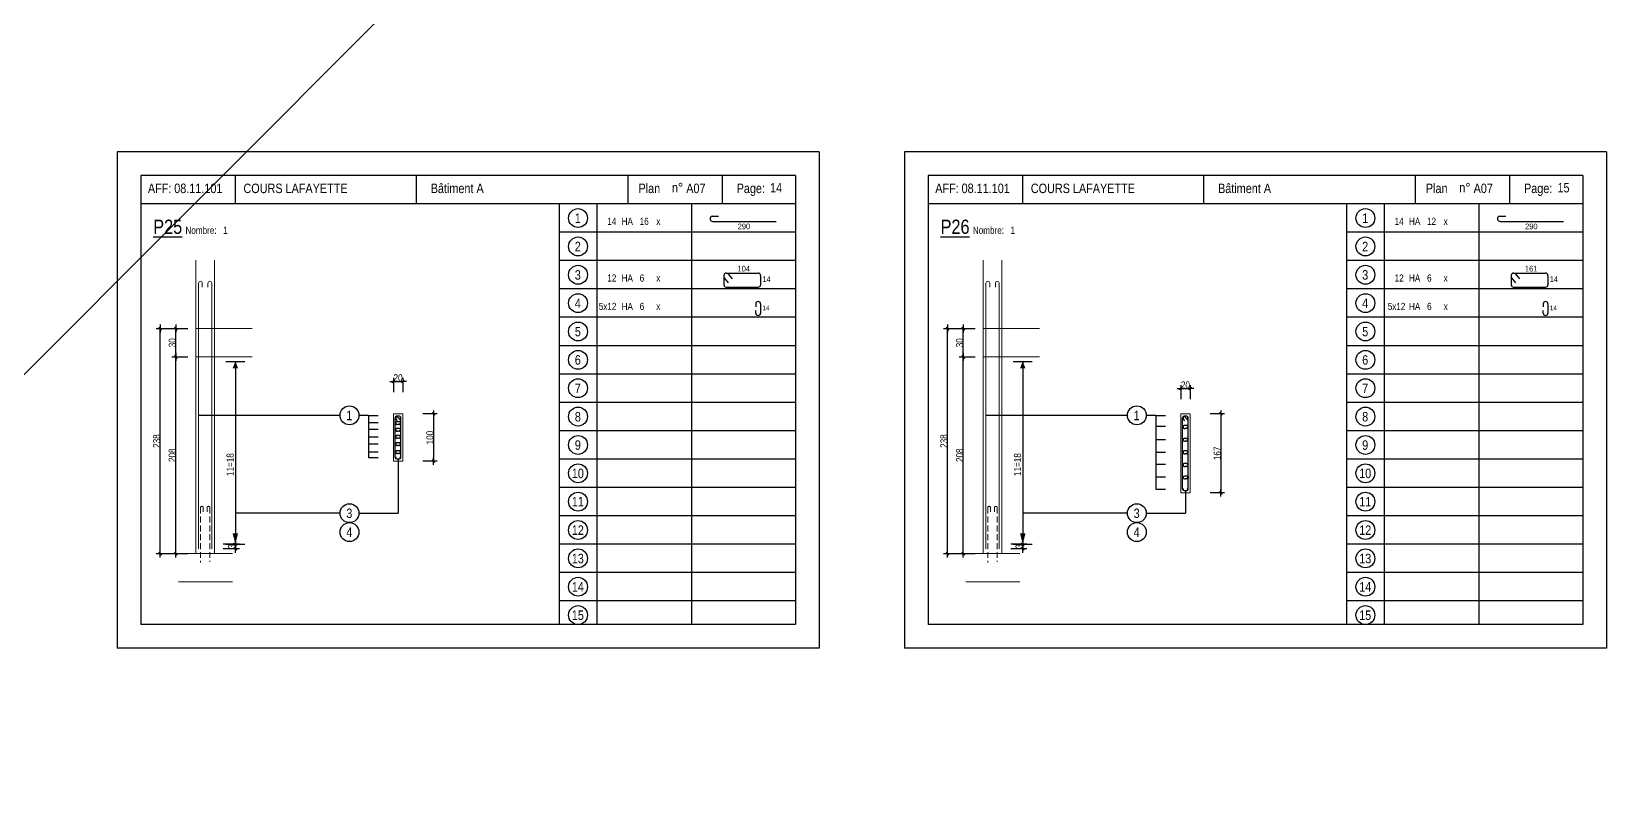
# Model space of a CAD drawing. Header units: metres. Extents: x -9927 to 45032, y -190416 to 12166.
# Drawn here: x 4555 to 7887, y -22874 to -21269 of the extents above; entities that cross this region are included whole.
import ezdxf
from ezdxf.enums import TextEntityAlignment as Align

# ---------------------------------------------------------------- set-up
doc = ezdxf.new("R2010")
doc.units = ezdxf.units.M
doc.header["$PDMODE"] = 65
doc.linetypes.add('CACHE2', pattern=[0.1875, 0.125, -0.0625])
for name, color, linetype in [('01_cote_gen', 4, 'Continuous'), ('01_fenetres', 171, 'Continuous'), ('01_linteaux', 3, 'Continuous'), ('01_sem', 42, 'Continuous'), ('01_texte', 230, 'Continuous'), ('AA_COTES', 2, 'Continuous')]:
    doc.layers.add(name, color=color, linetype=linetype)
doc.styles.add('STYLE2', font='ARIALN.TTF')
doc.dimstyles.new('JB25', dxfattribs={"dimscale": 0.1, "dimtxt": 150, "dimasz": 17, "dimexe": 0.1, "dimexo": 0.1, "dimgap": 0.09, "dimtad": 1, "dimdec": 1, "dimlfac": 0.5, "dimdsep": 46, "dimtxsty": 'STYLE2', "dimblk1": 'BOND_G', "dimblk2": 'BOND_D', "dimsah": 1, "dimcen": 1.5, "dimdle": 0.01, "dimse1": 1, "dimse2": 1, "dimclrd": 4, "dimclre": 2, "dimclrt": 5, "dimadec": 0, "dimazin": 0, "dimtfac": 2.333333, "dimtdec": 1, "dimtix": 1, "dimtmove": 2, "dimatfit": 3, "dimldrblk": 'BOND_G', "dimfxl": 1, "dimtolj": 1, "dimtzin": 0, "dimarcsym": 0})
doc.dimstyles.new('JB50', dxfattribs={"dimscale": 0.1, "dimtxt": 150, "dimasz": 15, "dimexe": 0.1, "dimexo": 0.1, "dimgap": 0.09, "dimtad": 1, "dimdec": 1, "dimdsep": 46, "dimtxsty": 'STYLE2', "dimblk1": 'BOND_G', "dimblk2": 'BOND_D', "dimsah": 1, "dimcen": 1.5, "dimdle": 0.01, "dimse1": 1, "dimse2": 1, "dimclrd": 4, "dimclre": 2, "dimclrt": 6, "dimazin": 2, "dimtfac": 2.333333, "dimtdec": 1, "dimtix": 1, "dimtmove": 2, "dimatfit": 3, "dimldrblk": 'BOND_G', "dimfxl": 1, "dimtolj": 1, "dimtzin": 0, "dimarcsym": 0})

# ---------------------------------------------------------------- blocks, each defined once
blk = doc.blocks.new('BOND_G')
at = {"layer": 'AA_COTES', "color": 0}
for p, q in [((5, 0), (-5, 0)), ((1.8, 1.8), (-1.8, -1.8)), ((0, -5), (0, 15))]:
    blk.add_line(p, q, dxfattribs=at)
blk = doc.blocks.new('BOND_D')
at = {"layer": 'AA_COTES', "color": 0}
for p, q in [((5, 0), (-5, 0)), ((-1.8, -1.8), (1.8, 1.8)), ((0, 5), (0, -15))]:
    blk.add_line(p, q, dxfattribs=at)
blk = doc.blocks.new('*D188')
at = {"layer": '01_cote_gen', "color": 4, "linetype": 'Continuous', "lineweight": -2, "transparency": 16777216}
blk.add_line((4827.7, -22371.4), (4827.7, -21898.8), dxfattribs=at)
at = {"layer": 'DEFPOINTS', "color": 0, "linetype": 'Continuous', "lineweight": 0, "transparency": 16777216}
for p in [(4827.7, -21897.1), (4942.8, -21897.1), (4902.8, -22373.1)]:
    blk.add_point(p, dxfattribs=at)
at = {"layer": '01_cote_gen', "color": 4, "linetype": 'Continuous', "lineweight": -2, "transparency": 16777216, "xscale": 1.7, "yscale": 1.7, "zscale": 1.7}
for name, p, rotation in [('BOND_D', (4827.7, -21897.1), 90), ('BOND_G', (4827.7, -22373.1), 270)]:
    blk.add_blockref(name, p, dxfattribs=dict(at, rotation=rotation))
at = {"layer": '01_cote_gen', "color": 5, "linetype": 'Continuous', "lineweight": 0, "transparency": 16777216, "insert": (4820, -22135.1), "char_height": 15, "attachment_point": 5, "rotation": 90, "style": 'STYLE2'}
blk.add_mtext('\\A1;238', dxfattribs=at)
blk = doc.blocks.new('*D189')
at = {"layer": '01_cote_gen', "color": 4, "linetype": 'Continuous', "lineweight": -2, "transparency": 16777216}
blk.add_line((4860.8, -21955.4), (4860.8, -21898.8), dxfattribs=at)
at = {"layer": 'DEFPOINTS', "color": 0, "linetype": 'Continuous', "lineweight": 0, "transparency": 16777216}
for p in [(4860.8, -21897.1), (4989.5, -21897.1), (4998.6, -21957.1)]:
    blk.add_point(p, dxfattribs=at)
at = {"layer": '01_cote_gen', "color": 4, "linetype": 'Continuous', "lineweight": -2, "transparency": 16777216, "xscale": 1.7, "yscale": 1.7, "zscale": 1.7}
for name, p, rotation in [('BOND_D', (4860.8, -21897.1), 90), ('BOND_G', (4860.8, -21957.1), 270)]:
    blk.add_blockref(name, p, dxfattribs=dict(at, rotation=rotation))
at = {"layer": '01_cote_gen', "color": 5, "linetype": 'Continuous', "lineweight": 0, "transparency": 16777216, "insert": (4853.2, -21927.1), "char_height": 15, "attachment_point": 5, "rotation": 90, "style": 'STYLE2'}
blk.add_mtext('\\A1;30', dxfattribs=at)
blk = doc.blocks.new('*D190')
at = {"layer": '01_cote_gen', "color": 4, "linetype": 'Continuous', "lineweight": -2, "transparency": 16777216}
blk.add_line((4860.8, -22371.4), (4860.8, -21958.8), dxfattribs=at)
at = {"layer": 'DEFPOINTS', "color": 0, "linetype": 'Continuous', "lineweight": 0, "transparency": 16777216}
for p in [(4860.8, -21957.1), (4869.3, -21957.1), (4879, -22373.1)]:
    blk.add_point(p, dxfattribs=at)
at = {"layer": '01_cote_gen', "color": 4, "linetype": 'Continuous', "lineweight": -2, "transparency": 16777216, "xscale": 1.7, "yscale": 1.7, "zscale": 1.7}
for name, p, rotation in [('BOND_D', (4860.8, -21957.1), 90), ('BOND_G', (4860.8, -22373.1), 270)]:
    blk.add_blockref(name, p, dxfattribs=dict(at, rotation=rotation))
at = {"layer": '01_cote_gen', "color": 5, "linetype": 'Continuous', "lineweight": 0, "transparency": 16777216, "insert": (4853.2, -22165.1), "char_height": 15, "attachment_point": 5, "rotation": 90, "style": 'STYLE2'}
blk.add_mtext('\\A1;208', dxfattribs=at)
blk = doc.blocks.new('*D191')
at = {"layer": '01_cote_gen', "color": 4, "linetype": 'Continuous', "lineweight": -2, "transparency": 16777216}
blk.add_line((4986.7, -22354.8), (4986.7, -22361.4), dxfattribs=at)
at = {"layer": 'DEFPOINTS', "color": 0, "linetype": 'Continuous', "lineweight": 0, "transparency": 16777216}
for p in [(4979.8, -22353.1), (4936.8, -22363.1), (4986.7, -22363.1)]:
    blk.add_point(p, dxfattribs=at)
at = {"layer": '01_cote_gen', "color": 4, "linetype": 'Continuous', "lineweight": -2, "transparency": 16777216, "xscale": 1.7, "yscale": 1.7, "zscale": 1.7}
for name, p, rotation in [('BOND_G', (4986.7, -22353.1), 90), ('BOND_D', (4986.7, -22363.1), 270)]:
    blk.add_blockref(name, p, dxfattribs=dict(at, rotation=rotation))
at = {"layer": '01_cote_gen', "color": 5, "linetype": 'Continuous', "lineweight": 0, "transparency": 16777216, "insert": (4979, -22358.1), "char_height": 15, "attachment_point": 5, "rotation": 90, "style": 'STYLE2'}
blk.add_mtext('\\A1;3', dxfattribs=at)
blk = doc.blocks.new('*D192')
at = {"layer": '01_cote_gen', "color": 4, "linetype": 'Continuous', "lineweight": -2, "transparency": 16777216}
blk.add_line((5405.8, -22079.1), (5405.8, -22176.1), dxfattribs=at)
at = {"layer": 'DEFPOINTS', "color": 0, "linetype": 'Continuous', "lineweight": 0, "transparency": 16777216}
for p in [(5340.8, -22077.6), (5340.8, -22177.6), (5405.8, -22177.6)]:
    blk.add_point(p, dxfattribs=at)
at = {"layer": '01_cote_gen', "color": 4, "linetype": 'Continuous', "lineweight": -2, "transparency": 16777216, "xscale": 1.5, "yscale": 1.5, "zscale": 1.5}
for name, p, rotation in [('BOND_G', (5405.8, -22077.6), 90), ('BOND_D', (5405.8, -22177.6), 270)]:
    blk.add_blockref(name, p, dxfattribs=dict(at, rotation=rotation))
at = {"layer": '01_cote_gen', "color": 6, "linetype": 'Continuous', "lineweight": 0, "transparency": 16777216, "insert": (5398.2, -22127.6), "char_height": 15, "attachment_point": 5, "rotation": 90, "style": 'STYLE2'}
blk.add_mtext('\\A1;100', dxfattribs=at)
blk = doc.blocks.new('*D193')
at = {"layer": '01_cote_gen', "color": 4, "linetype": 'Continuous', "lineweight": -2, "transparency": 16777216}
blk.add_line((5322.3, -22008.9), (5339.3, -22008.9), dxfattribs=at)
at = {"layer": 'DEFPOINTS', "color": 0, "linetype": 'Continuous', "lineweight": 0, "transparency": 16777216}
for p in [(5340.8, -22008.9), (5320.8, -22077.6), (5340.8, -22077.6)]:
    blk.add_point(p, dxfattribs=at)
at = {"layer": '01_cote_gen', "color": 4, "linetype": 'Continuous', "lineweight": -2, "transparency": 16777216, "xscale": 1.5, "yscale": 1.5, "zscale": 1.5, "rotation": 180}
blk.add_blockref('BOND_G', (5320.8, -22008.9), dxfattribs=at)
at = {"layer": '01_cote_gen', "color": 4, "linetype": 'Continuous', "lineweight": -2, "transparency": 16777216, "xscale": 1.5, "yscale": 1.5, "zscale": 1.5}
blk.add_blockref('BOND_D', (5340.8, -22008.9), dxfattribs=at)
at = {"layer": '01_cote_gen', "color": 6, "linetype": 'Continuous', "lineweight": 0, "transparency": 16777216, "insert": (5330.8, -22001.2), "char_height": 15, "attachment_point": 5, "style": 'STYLE2'}
blk.add_mtext('\\A1;20', dxfattribs=at)
blk = doc.blocks.new('*D194')
at = {"layer": '01_cote_gen', "color": 4, "linetype": 'Continuous', "lineweight": -2, "transparency": 16777216}
blk.add_line((6493, -22371.4), (6493, -21898.8), dxfattribs=at)
at = {"layer": 'DEFPOINTS', "color": 0, "linetype": 'Continuous', "lineweight": 0, "transparency": 16777216}
for p in [(6493, -21897.1), (6608.2, -21897.1), (6568.2, -22373.1)]:
    blk.add_point(p, dxfattribs=at)
at = {"layer": '01_cote_gen', "color": 4, "linetype": 'Continuous', "lineweight": -2, "transparency": 16777216, "xscale": 1.7, "yscale": 1.7, "zscale": 1.7}
for name, p, rotation in [('BOND_D', (6493, -21897.1), 90), ('BOND_G', (6493, -22373.1), 270)]:
    blk.add_blockref(name, p, dxfattribs=dict(at, rotation=rotation))
at = {"layer": '01_cote_gen', "color": 5, "linetype": 'Continuous', "lineweight": 0, "transparency": 16777216, "insert": (6485.4, -22135.1), "char_height": 15, "attachment_point": 5, "rotation": 90, "style": 'STYLE2'}
blk.add_mtext('\\A1;238', dxfattribs=at)
blk = doc.blocks.new('*D195')
at = {"layer": '01_cote_gen', "color": 4, "linetype": 'Continuous', "lineweight": -2, "transparency": 16777216}
blk.add_line((6526.2, -21955.4), (6526.2, -21898.8), dxfattribs=at)
at = {"layer": 'DEFPOINTS', "color": 0, "linetype": 'Continuous', "lineweight": 0, "transparency": 16777216}
for p in [(6526.2, -21897.1), (6654.9, -21897.1), (6664, -21957.1)]:
    blk.add_point(p, dxfattribs=at)
at = {"layer": '01_cote_gen', "color": 4, "linetype": 'Continuous', "lineweight": -2, "transparency": 16777216, "xscale": 1.7, "yscale": 1.7, "zscale": 1.7}
for name, p, rotation in [('BOND_D', (6526.2, -21897.1), 90), ('BOND_G', (6526.2, -21957.1), 270)]:
    blk.add_blockref(name, p, dxfattribs=dict(at, rotation=rotation))
at = {"layer": '01_cote_gen', "color": 5, "linetype": 'Continuous', "lineweight": 0, "transparency": 16777216, "insert": (6518.6, -21927.1), "char_height": 15, "attachment_point": 5, "rotation": 90, "style": 'STYLE2'}
blk.add_mtext('\\A1;30', dxfattribs=at)
blk = doc.blocks.new('*D196')
at = {"layer": '01_cote_gen', "color": 4, "linetype": 'Continuous', "lineweight": -2, "transparency": 16777216}
blk.add_line((6526.2, -22371.4), (6526.2, -21958.8), dxfattribs=at)
at = {"layer": 'DEFPOINTS', "color": 0, "linetype": 'Continuous', "lineweight": 0, "transparency": 16777216}
for p in [(6526.2, -21957.1), (6534.7, -21957.1), (6544.3, -22373.1)]:
    blk.add_point(p, dxfattribs=at)
at = {"layer": '01_cote_gen', "color": 4, "linetype": 'Continuous', "lineweight": -2, "transparency": 16777216, "xscale": 1.7, "yscale": 1.7, "zscale": 1.7}
for name, p, rotation in [('BOND_D', (6526.2, -21957.1), 90), ('BOND_G', (6526.2, -22373.1), 270)]:
    blk.add_blockref(name, p, dxfattribs=dict(at, rotation=rotation))
at = {"layer": '01_cote_gen', "color": 5, "linetype": 'Continuous', "lineweight": 0, "transparency": 16777216, "insert": (6518.6, -22165.1), "char_height": 15, "attachment_point": 5, "rotation": 90, "style": 'STYLE2'}
blk.add_mtext('\\A1;208', dxfattribs=at)
blk = doc.blocks.new('*D197')
at = {"layer": '01_cote_gen', "color": 4, "linetype": 'Continuous', "lineweight": -2, "transparency": 16777216}
blk.add_line((6652.1, -22354.8), (6652.1, -22361.4), dxfattribs=at)
at = {"layer": 'DEFPOINTS', "color": 0, "linetype": 'Continuous', "lineweight": 0, "transparency": 16777216}
for p in [(6645.2, -22353.1), (6602.2, -22363.1), (6652.1, -22363.1)]:
    blk.add_point(p, dxfattribs=at)
at = {"layer": '01_cote_gen', "color": 4, "linetype": 'Continuous', "lineweight": -2, "transparency": 16777216, "xscale": 1.7, "yscale": 1.7, "zscale": 1.7}
for name, p, rotation in [('BOND_G', (6652.1, -22353.1), 90), ('BOND_D', (6652.1, -22363.1), 270)]:
    blk.add_blockref(name, p, dxfattribs=dict(at, rotation=rotation))
at = {"layer": '01_cote_gen', "color": 5, "linetype": 'Continuous', "lineweight": 0, "transparency": 16777216, "insert": (6644.4, -22358.1), "char_height": 15, "attachment_point": 5, "rotation": 90, "style": 'STYLE2'}
blk.add_mtext('\\A1;3', dxfattribs=at)
blk = doc.blocks.new('*D198')
at = {"layer": '01_cote_gen', "color": 4, "linetype": 'Continuous', "lineweight": -2, "transparency": 16777216}
blk.add_line((7071.2, -22079.1), (7071.2, -22243.1), dxfattribs=at)
at = {"layer": 'DEFPOINTS', "color": 0, "linetype": 'Continuous', "lineweight": 0, "transparency": 16777216}
for p in [(7006.2, -22077.6), (7006.2, -22244.6), (7071.2, -22244.6)]:
    blk.add_point(p, dxfattribs=at)
at = {"layer": '01_cote_gen', "color": 4, "linetype": 'Continuous', "lineweight": -2, "transparency": 16777216, "xscale": 1.5, "yscale": 1.5, "zscale": 1.5}
for name, p, rotation in [('BOND_G', (7071.2, -22077.6), 90), ('BOND_D', (7071.2, -22244.6), 270)]:
    blk.add_blockref(name, p, dxfattribs=dict(at, rotation=rotation))
at = {"layer": '01_cote_gen', "color": 6, "linetype": 'Continuous', "lineweight": 0, "transparency": 16777216, "insert": (7063.6, -22161.1), "char_height": 15, "attachment_point": 5, "rotation": 90, "style": 'STYLE2'}
blk.add_mtext('\\A1;167', dxfattribs=at)
blk = doc.blocks.new('*D199')
at = {"layer": '01_cote_gen', "color": 4, "linetype": 'Continuous', "lineweight": -2, "transparency": 16777216}
blk.add_line((6987.7, -22024), (7004.7, -22024), dxfattribs=at)
at = {"layer": 'DEFPOINTS', "color": 0, "linetype": 'Continuous', "lineweight": 0, "transparency": 16777216}
for p in [(7006.2, -22024), (6986.2, -22077.6), (7006.2, -22077.6)]:
    blk.add_point(p, dxfattribs=at)
at = {"layer": '01_cote_gen', "color": 4, "linetype": 'Continuous', "lineweight": -2, "transparency": 16777216, "xscale": 1.5, "yscale": 1.5, "zscale": 1.5, "rotation": 180}
blk.add_blockref('BOND_G', (6986.2, -22024), dxfattribs=at)
at = {"layer": '01_cote_gen', "color": 4, "linetype": 'Continuous', "lineweight": -2, "transparency": 16777216, "xscale": 1.5, "yscale": 1.5, "zscale": 1.5}
blk.add_blockref('BOND_D', (7006.2, -22024), dxfattribs=at)
at = {"layer": '01_cote_gen', "color": 6, "linetype": 'Continuous', "lineweight": 0, "transparency": 16777216, "insert": (6996.2, -22016.4), "char_height": 15, "attachment_point": 5, "style": 'STYLE2'}
blk.add_mtext('\\A1;20', dxfattribs=at)

msp = doc.modelspace()

# ---------------------------------------------------------------- linework, layer by layer
at = {"layer": '01_cote_gen', "linetype": 'Continuous', "lineweight": 0}
msp.add_line((-486.94, -27032.05), (7700.34, -18826.64), dxfattribs=at)
at = {"layer": '01_cote_gen', "color": 2, "linetype": 'CACHE2', "lineweight": 0, "ltscale": 100}
for p, q in [((4912.78, -22276.11), (4912.78, -22391.68)), ((4918.78, -22276.11), (4918.78, -22285.09)), ((4926.78, -22276.11), (4926.78, -22285.09)), ((4932.78, -22276.11), (4932.78, -22390.83)), ((6578.17, -22276.11), (6578.17, -22391.68)), ((6584.17, -22276.11), (6584.17, -22285.09)), ((6592.17, -22276.11), (6592.17, -22285.09)), ((6598.17, -22276.11), (6598.17, -22390.83))]:
    msp.add_line(p, q, dxfattribs=at)
for centre in [(4915.78, -22276.11), (4929.78, -22276.11), (6581.17, -22276.11), (6595.17, -22276.11)]:
    msp.add_arc(centre, 3, 0, 180, dxfattribs=at)
at = {"layer": '01_fenetres', "ltscale": 30}
for p, q in [((6171.44, -21573.23), (4786.44, -21573.23)), ((4786.44, -21573.23), (4786.44, -22523.23)), ((4786.44, -21573.23), (4786.44, -22523.23)), ((4786.44, -21573.23), (4786.44, -22523.23)), ((4986.44, -21573.23), (4986.44, -21633.23)), ((5368.94, -21573.23), (5368.94, -21633.23)), ((5817.3, -21633.23), (5817.3, -21573.23)), ((6017.3, -21633.23), (6017.3, -21573.23)), ((6171.44, -21573.23), (6171.44, -22523.23)), ((7836.82, -21573.23), (6451.82, -21573.23)), ((6451.82, -21573.23), (6451.82, -22523.23)), ((6451.82, -21573.23), (6451.82, -22523.23)), ((6451.82, -21573.23), (6451.82, -22523.23)), ((6651.82, -21573.23), (6651.82, -21633.23)), ((7034.32, -21573.23), (7034.32, -21633.23)), ((7482.69, -21633.23), (7482.69, -21573.23)), ((7682.69, -21633.23), (7682.69, -21573.23)), ((7836.82, -21573.23), (7836.82, -22523.23)), ((6171.44, -21633.23), (4786.44, -21633.23)), ((7836.82, -21633.23), (6451.82, -21633.23)), ((6171.44, -22523.23), (4786.44, -22523.23)), ((7836.82, -22523.23), (6451.82, -22523.23))]:
    msp.add_line(p, q, dxfattribs=at)
at = {"layer": '01_linteaux', "linetype": 'Continuous'}
for p, q in [((5994.98, -21659.48), (6008.72, -21659.48)), ((5996.21, -21670.47), (6130.52, -21670.47)), ((7660.37, -21659.48), (7674.11, -21659.48)), ((7661.6, -21670.47), (7795.91, -21670.47)), ((6019.89, -21784.76), (6019.89, -21804.37)), ((6024.89, -21779.76), (6092.47, -21779.76)), ((6027.58, -21779.76), (6037.56, -21792.07)), ((6097.47, -21784.76), (6097.47, -21804.37)), ((7685.27, -21784.76), (7685.27, -21804.37)), ((7690.27, -21779.76), (7757.86, -21779.76)), ((7692.96, -21779.76), (7702.94, -21792.07)), ((7762.86, -21784.76), (7762.86, -21804.37)), ((6019.89, -21788.9), (6029.08, -21800.23)), ((6024.89, -21809.37), (6092.47, -21809.37)), ((7685.27, -21788.9), (7694.46, -21800.23)), ((7690.27, -21809.37), (7757.86, -21809.37)), ((6087.47, -21844.76), (6087.47, -21851.13)), ((6097.47, -21844.76), (6097.47, -21864.37)), ((7752.86, -21844.76), (7752.86, -21851.13)), ((7762.86, -21844.76), (7762.86, -21864.37)), ((6087.47, -21864.37), (6087.47, -21858.52)), ((7752.86, -21864.37), (7752.86, -21858.52))]:
    msp.add_line(p, q, dxfattribs=at)
for centre, start, end in [((5996.09, -21664.36), 102.77382, 192.77382), ((5996.21, -21665.47), 180, 270), ((7661.47, -21664.36), 102.77382, 192.77382), ((7661.6, -21665.47), 180, 270), ((6024.89, -21784.76), 90, 180), ((6092.47, -21784.76), 0, 90), ((7690.27, -21784.76), 90, 180), ((7757.86, -21784.76), 0, 90), ((6024.89, -21804.37), 180, 270), ((6092.47, -21804.37), 270, 0), ((7690.27, -21804.37), 180, 270), ((7757.86, -21804.37), 270, 0), ((6092.47, -21844.76), 90, 180), ((6092.47, -21844.76), 0, 90), ((7757.86, -21844.76), 90, 180), ((7757.86, -21844.76), 0, 90), ((6092.47, -21864.37), 180, 270), ((6092.47, -21864.37), 270, 0), ((7757.86, -21864.37), 180, 270), ((7757.86, -21864.37), 270, 0)]:
    msp.add_arc(centre, 5, start, end, dxfattribs=at)
at = {"layer": '01_sem', "color": 2, "lineweight": 0, "ltscale": 7}
for p, q in [((4902.78, -21752.47), (4902.78, -22373.11)), ((4942.78, -21752.47), (4942.78, -22373.11)), ((6568.17, -21752.47), (6568.17, -22373.11)), ((6608.17, -21752.47), (6608.17, -22373.11)), ((4908.78, -21801.11), (4908.78, -22363.11)), ((4916.78, -21801.11), (4916.78, -21809.52)), ((4928.78, -21801.11), (4928.78, -21809.52)), ((4936.78, -21801.11), (4936.78, -22363.11)), ((6574.17, -21801.11), (6574.17, -22363.11)), ((6582.17, -21801.11), (6582.17, -21809.52)), ((6594.17, -21801.11), (6594.17, -21809.52)), ((6602.17, -21801.11), (6602.17, -22363.11)), ((5021.96, -21897.11), (4902.78, -21897.11)), ((6687.34, -21897.11), (6568.17, -21897.11)), ((5021.96, -21957.11), (4902.78, -21957.11)), ((6687.34, -21957.11), (6568.17, -21957.11)), ((5320.84, -22177.59), (5320.84, -22077.59)), ((5340.84, -22077.59), (5320.84, -22077.59)), ((5320.84, -22177.59), (5320.84, -22077.59)), ((5340.84, -22077.59), (5320.84, -22077.59)), ((5340.84, -22177.59), (5340.84, -22077.59)), ((6986.23, -22244.59), (6986.23, -22077.59)), ((7006.23, -22077.59), (6986.23, -22077.59)), ((6986.23, -22244.59), (6986.23, -22077.59)), ((7006.23, -22077.59), (6986.23, -22077.59)), ((7006.23, -22244.59), (7006.23, -22077.59)), ((5320.84, -22177.59), (5340.84, -22177.59)), ((5320.84, -22177.59), (5340.84, -22177.59)), ((6986.23, -22244.59), (7006.23, -22244.59)), ((6986.23, -22244.59), (7006.23, -22244.59)), ((4980.33, -22373.11), (4866.6, -22373.11)), ((6645.71, -22373.11), (6531.99, -22373.11)), ((4980.33, -22433.11), (4866.6, -22433.11)), ((6645.71, -22433.11), (6531.99, -22433.11))]:
    msp.add_line(p, q, dxfattribs=at)
for centre in [(4912.78, -21801.11), (4932.78, -21801.11), (6578.17, -21801.11), (6598.17, -21801.11)]:
    msp.add_arc(centre, 4, 0, 180, dxfattribs=at)
at = {"layer": '01_texte', "ltscale": 30}
for p, q in [((4736.44, -21523.23), (4736.44, -22573.23)), ((6221.44, -21523.23), (4736.44, -21523.23)), ((6221.44, -21523.23), (6221.44, -22573.23)), ((6401.82, -21523.23), (6401.82, -22573.23)), ((7886.82, -21523.23), (6401.82, -21523.23)), ((7886.82, -21523.23), (7886.82, -22573.23)), ((5671.44, -21633.23), (5671.44, -22523.23)), ((5751.44, -21633.23), (5751.44, -22523.23)), ((5951.44, -21633.23), (5951.44, -22523.23)), ((7336.82, -21633.23), (7336.82, -22523.23)), ((7416.82, -21633.23), (7416.82, -22523.23)), ((7616.82, -21633.23), (7616.82, -22523.23)), ((6171.44, -21693.23), (5671.44, -21693.23)), ((7836.82, -21693.23), (7336.82, -21693.23)), ((6171.44, -21753.23), (5671.44, -21753.23)), ((7836.82, -21753.23), (7336.82, -21753.23)), ((6171.44, -21813.23), (5671.44, -21813.23)), ((7836.82, -21813.23), (7336.82, -21813.23)), ((6171.44, -21873.23), (5671.44, -21873.23)), ((7836.82, -21873.23), (7336.82, -21873.23)), ((6171.44, -21933.23), (5671.44, -21933.23)), ((7836.82, -21933.23), (7336.82, -21933.23)), ((4966.51, -21966.4), (5006.83, -21966.4)), ((4986.67, -21966.4), (4986.67, -22359.99)), ((6631.9, -21966.4), (6672.21, -21966.4)), ((6652.06, -21966.4), (6652.06, -22359.99)), ((6171.44, -21993.23), (5671.44, -21993.23)), ((7836.82, -21993.23), (7336.82, -21993.23)), ((6171.44, -22053.23), (5671.44, -22053.23)), ((7836.82, -22053.23), (7336.82, -22053.23)), ((5324.84, -22169.59), (5324.84, -22085.59)), ((5324.84, -22086.87), (5328.84, -22092.23)), ((5333.84, -22082.59), (5327.84, -22082.59)), ((5327.84, -22082.59), (5335.44, -22090)), ((5336.84, -22169.59), (5336.84, -22085.59)), ((6990.23, -22236.59), (6990.23, -22085.59)), ((6990.23, -22086.87), (6994.23, -22092.23)), ((6999.23, -22082.59), (6993.23, -22082.59)), ((6993.23, -22082.59), (7000.83, -22090)), ((7002.23, -22236.59), (7002.23, -22085.59)), ((5333.84, -22094.1), (5327.84, -22094.1)), ((5327.84, -22100.1), (5329.94, -22100.1)), ((5333.84, -22108.23), (5327.84, -22108.23)), ((5327.84, -22114.23), (5329.94, -22114.23)), ((5333.84, -22100.1), (5329.75, -22100.1)), ((5333.84, -22114.23), (5329.75, -22114.23)), ((6171.44, -22113.23), (5671.44, -22113.23)), ((6999.23, -22102.19), (6993.23, -22102.19)), ((6993.23, -22108.19), (6995.32, -22108.19)), ((6999.23, -22108.19), (6995.14, -22108.19)), ((7836.82, -22113.23), (7336.82, -22113.23)), ((5333.84, -22123.21), (5327.84, -22123.21)), ((5327.84, -22129.21), (5329.94, -22129.21)), ((5333.84, -22138.62), (5327.84, -22138.62)), ((5327.84, -22144.62), (5329.94, -22144.62)), ((5333.84, -22129.21), (5329.75, -22129.21)), ((5333.84, -22144.62), (5329.75, -22144.62)), ((6999.23, -22129.3), (6993.23, -22129.3)), ((6993.23, -22135.3), (6995.32, -22135.3)), ((6999.23, -22135.3), (6995.14, -22135.3)), ((5333.84, -22155.63), (5327.84, -22155.63)), ((5327.84, -22161.63), (5329.94, -22161.63)), ((5327.84, -22172.59), (5333.84, -22172.59)), ((5333.84, -22161.63), (5329.75, -22161.63)), ((6171.44, -22173.23), (5671.44, -22173.23)), ((6999.23, -22156.03), (6993.23, -22156.03)), ((6993.23, -22162.03), (6995.32, -22162.03)), ((6999.23, -22182.78), (6993.23, -22182.78)), ((6999.23, -22162.03), (6995.14, -22162.03)), ((7836.82, -22173.23), (7336.82, -22173.23)), ((6993.23, -22188.78), (6995.32, -22188.78)), ((6999.98, -22208.99), (6993.98, -22208.99)), ((6993.98, -22214.99), (6996.07, -22214.99)), ((6999.23, -22188.78), (6995.14, -22188.78)), ((6999.98, -22214.99), (6995.89, -22214.99)), ((6171.44, -22233.23), (5671.44, -22233.23)), ((6993.23, -22239.59), (6999.23, -22239.59)), ((7836.82, -22233.23), (7336.82, -22233.23)), ((6171.44, -22293.23), (5671.44, -22293.23)), ((7836.82, -22293.23), (7336.82, -22293.23)), ((4966.51, -22353.11), (5006.83, -22353.11)), ((6171.44, -22353.23), (5671.44, -22353.23)), ((6631.9, -22353.11), (6672.21, -22353.11)), ((7836.82, -22353.23), (7336.82, -22353.23)), ((6171.44, -22413.23), (5671.44, -22413.23)), ((7836.82, -22413.23), (7336.82, -22413.23)), ((6171.44, -22473.23), (5671.44, -22473.23)), ((7836.82, -22473.23), (7336.82, -22473.23)), ((6221.44, -22573.23), (4736.44, -22573.23)), ((7886.82, -22573.23), (6401.82, -22573.23))]:
    msp.add_line(p, q, dxfattribs=at)
at = {"layer": '01_texte'}
for p, q in [((5208.06, -22080.62), (4908.78, -22080.62)), ((5268.53, -22080.62), (5248.06, -22080.62)), ((5268.53, -22080.62), (5268.53, -22169.64)), ((5268.53, -22080.62), (5288.54, -22080.62)), ((6873.45, -22080.62), (6574.17, -22080.62)), ((6933.92, -22080.62), (6913.45, -22080.62)), ((6933.92, -22080.62), (6933.92, -22236.64)), ((6933.92, -22080.62), (6953.93, -22080.62)), ((5268.53, -22095.7), (5288.54, -22095.7)), ((5268.53, -22109.82), (5288.54, -22109.82)), ((6933.92, -22103.78), (6953.93, -22103.78)), ((5268.53, -22125.95), (5288.54, -22125.95)), ((5268.53, -22141.11), (5288.54, -22141.11)), ((6933.92, -22132.04), (6953.93, -22132.04)), ((5268.53, -22158.13), (5288.54, -22158.13)), ((5268.53, -22169.64), (5288.54, -22169.64)), ((5330.96, -22172.59), (5330.96, -22287.64)), ((6933.92, -22158.52), (6953.93, -22158.52)), ((6933.92, -22183.95), (6953.93, -22183.95)), ((6933.92, -22211.07), (6953.93, -22211.07)), ((6933.92, -22236.64), (6953.93, -22236.64)), ((6996.35, -22239.59), (6996.35, -22287.64)), ((5208.06, -22287.64), (4986.67, -22287.64)), ((5248.06, -22287.64), (5330.96, -22287.64)), ((6873.45, -22287.64), (6652.06, -22287.64)), ((6913.45, -22287.64), (6996.35, -22287.64))]:
    msp.add_line(p, q, dxfattribs=at)
at = {"layer": '01_texte', "ltscale": 30, "const_width": 1.5, "flags": 128}
for points in [[(5327.31, -22085.44, -1), (5325.81, -22085.44, -1)], [(5334.38, -22085.44, 1), (5335.88, -22085.44, 1)], [(6992.7, -22085.44, -1), (6991.2, -22085.44, -1)], [(6999.76, -22085.44, 1), (7001.26, -22085.44, 1)], [(5327.31, -22097.45, 1), (5325.81, -22097.45, 1)], [(5327.31, -22111.58, 1), (5325.81, -22111.58, 1)], [(5334.38, -22097.45, -1), (5335.88, -22097.45, -1)], [(5334.38, -22111.58, -1), (5335.88, -22111.58, -1)], [(6992.7, -22105.54, 1), (6991.2, -22105.54, 1)], [(6999.76, -22105.54, -1), (7001.26, -22105.54, -1)], [(5327.31, -22125.8, 1), (5325.81, -22125.8, 1)], [(5327.31, -22141.22, 1), (5325.81, -22141.22, 1)], [(5334.38, -22125.8, -1), (5335.88, -22125.8, -1)], [(5334.38, -22141.22, -1), (5335.88, -22141.22, -1)], [(6992.7, -22131.89, 1), (6991.2, -22131.89, 1)], [(6999.76, -22131.89, -1), (7001.26, -22131.89, -1)], [(5327.31, -22158.23, 1), (5325.81, -22158.23, 1)], [(5327.31, -22169.74, 1), (5325.81, -22169.74, 1)], [(5334.38, -22158.23, -1), (5335.88, -22158.23, -1)], [(5334.38, -22169.74, -1), (5335.88, -22169.74, -1)], [(6992.7, -22158.62, 1), (6991.2, -22158.62, 1)], [(6992.7, -22185.38, 1), (6991.2, -22185.38, 1)], [(6999.76, -22158.62, -1), (7001.26, -22158.62, -1)], [(6999.76, -22185.38, -1), (7001.26, -22185.38, -1)], [(6992.7, -22211.59, 1), (6991.2, -22211.59, 1)], [(6999.76, -22211.59, -1), (7001.26, -22211.59, -1)], [(6992.7, -22236.74, 1), (6991.2, -22236.74, 1)], [(6999.76, -22236.74, -1), (7001.26, -22236.74, -1)]]:
    msp.add_lwpolyline(points, format="xyb", close=True, dxfattribs=at)
at = {"layer": '01_texte'}
for centre in [(5711.44, -21663.23), (7376.82, -21663.23), (5711.44, -21723.23), (7376.82, -21723.23), (5711.44, -21783.23), (7376.82, -21783.23), (5711.44, -21843.23), (7376.82, -21843.23), (5711.44, -21903.23), (7376.82, -21903.23), (5711.44, -21963.23), (7376.82, -21963.23), (5711.44, -22023.23), (7376.82, -22023.23), (5228.06, -22080.62), (5711.44, -22083.23), (6893.45, -22080.62), (7376.82, -22083.23), (5711.44, -22143.23), (7376.82, -22143.23), (5711.44, -22203.23), (7376.82, -22203.23), (5711.44, -22263.23), (7376.82, -22263.23), (5228.06, -22287.64), (6893.45, -22287.64), (5228.06, -22327.64), (5711.44, -22323.23), (6893.45, -22327.64), (7376.82, -22323.23), (5711.44, -22383.23), (7376.82, -22383.23), (5711.44, -22443.23), (7376.82, -22443.23), (5711.44, -22503.23), (7376.82, -22503.23)]:
    msp.add_circle(centre, 20, dxfattribs=at)
at = {"layer": '01_texte', "ltscale": 30}
for centre, start, end in [((5327.84, -22085.59), 90.00091, 180), ((5333.84, -22085.59), 0, 90.00091), ((6993.23, -22085.59), 90.00091, 180), ((6999.23, -22085.59), 0, 90.00091), ((5327.84, -22097.1), 90.00091, 180), ((5327.84, -22097.1), 180, 269.99909), ((5327.84, -22111.23), 90.00091, 180), ((5327.84, -22111.23), 180, 269.99909), ((5333.84, -22097.1), 0, 90.00091), ((5333.84, -22097.1), 269.99909, 360), ((5333.84, -22111.23), 0, 90.00091), ((5333.84, -22111.23), 269.99909, 360), ((6993.23, -22105.19), 90.00091, 180), ((6993.23, -22105.19), 180, 269.99909), ((6999.23, -22105.19), 0, 90.00091), ((6999.23, -22105.19), 269.99909, 360), ((5327.84, -22126.21), 90.00091, 180), ((5327.84, -22126.21), 180, 269.99909), ((5327.84, -22141.62), 90.00091, 180), ((5327.84, -22141.62), 180, 269.99909), ((5333.84, -22126.21), 0, 90.00091), ((5333.84, -22126.21), 269.99909, 360), ((5333.84, -22141.62), 0, 90.00091), ((5333.84, -22141.62), 269.99909, 360), ((6993.23, -22132.3), 90.00091, 180), ((6993.23, -22132.3), 180, 269.99909), ((6999.23, -22132.3), 0, 90.00091), ((6999.23, -22132.3), 269.99909, 360), ((5327.84, -22158.63), 90.00091, 180), ((5327.84, -22158.63), 180, 269.99909), ((5327.84, -22169.59), 180, 270), ((5333.84, -22158.63), 0, 90.00091), ((5333.84, -22158.63), 269.99909, 360), ((5333.84, -22169.59), 270, 0), ((6993.23, -22159.03), 90.00091, 180), ((6993.23, -22159.03), 180, 269.99909), ((6993.23, -22185.78), 90.00091, 180), ((6993.23, -22185.78), 180, 269.99909), ((6999.23, -22159.03), 0, 90.00091), ((6999.23, -22159.03), 269.99909, 360), ((6999.23, -22185.78), 0, 90.00091), ((6999.23, -22185.78), 269.99909, 360), ((6993.98, -22211.99), 90.00091, 180), ((6993.98, -22211.99), 180, 269.99909), ((6999.98, -22211.99), 0, 90.00091), ((6999.98, -22211.99), 269.99909, 360), ((6993.23, -22236.59), 180, 270), ((6999.23, -22236.59), 270, 0)]:
    msp.add_arc(centre, 3, start, end, dxfattribs=at)
for points in [[(4986.67, -21966.4), (4980.77, -21981.47), (4986.67, -21981.47)], [(4986.67, -21966.4), (4992.57, -21981.47), (4986.67, -21981.47)], [(6652.06, -21966.4), (6646.16, -21981.47), (6652.06, -21981.47)], [(6652.06, -21966.4), (6657.96, -21981.47), (6652.06, -21981.47)], [(4986.67, -22353.11), (4980.77, -22330.04), (4986.67, -22330.04)], [(4986.67, -22353.11), (4992.57, -22330.04), (4986.67, -22330.04)], [(6652.06, -22353.11), (6646.16, -22330.04), (6652.06, -22330.04)], [(6652.06, -22353.11), (6657.96, -22330.04), (6652.06, -22330.04)]]:
    msp.add_solid(points, dxfattribs=at)

# ---------------------------------------------------------------- texts
at = {"layer": '01_texte', "style": 'STYLE2'}
for s, height, p in [('AFF:', 20, (4801.73, -21610.38)), ('08.11.101', 20, (4857.4, -21610.38)), ('COURS LAFAYETTE', 20, (5003.78, -21610.38)), ('Bâtiment A', 20, (5399.88, -21610.38)), ('Plan', 20, (5839.35, -21610.38)), ('n%%D', 20, (5910.03, -21608.94)), ('A07', 20, (5940.38, -21610.38)), ('Page:', 20, (6047.02, -21610.38)), ('14', 20, (6117.7, -21608.94)), ('AFF:', 20, (6467.12, -21610.38)), ('08.11.101', 20, (6522.78, -21610.38)), ('COURS LAFAYETTE', 20, (6669.17, -21610.38)), ('Bâtiment A', 20, (7065.27, -21610.38)), ('Plan', 20, (7504.74, -21610.38)), ('n%%D', 20, (7575.42, -21608.94)), ('A07', 20, (7605.77, -21610.38)), ('Page:', 20, (7712.41, -21610.38)), ('15', 20, (7783.09, -21608.94)), ('%%UP25', 30, (4813.01, -21696.62)), ('Nombre:', 15, (4881.19, -21696.62)), ('1', 15, (4960.82, -21696.62)), ('HA', 15, (5803.73, -21677.63)), ('16', 15, (5841.9, -21677.63)), ('290', 12, (6049.27, -21686.97)), ('%%UP26', 30, (6478.4, -21696.62)), ('Nombre:', 15, (6546.58, -21696.62)), ('1', 15, (6626.21, -21696.62)), ('HA', 15, (7469.12, -21677.63)), ('12', 15, (7507.28, -21677.63)), ('290', 12, (7714.66, -21686.97)), ('HA', 15, (5803.73, -21797.63)), ('6', 15, (5841.9, -21797.63)), ('104', 12, (6048.94, -21776.21)), ('14', 12, (6101.46, -21798.42)), ('HA', 15, (7469.12, -21797.63)), ('6', 15, (7507.28, -21797.63)), ('161', 12, (7714.33, -21776.21)), ('14', 12, (7766.84, -21798.42)), ('HA', 15, (5803.73, -21857.63)), ('6', 15, (5841.9, -21857.63)), ('14', 10, (6101.46, -21858.42)), ('HA', 15, (7469.12, -21857.63)), ('6', 15, (7507.28, -21857.63)), ('14', 10, (7766.84, -21858.42))]:
    msp.add_text(s, height=height, dxfattribs=at).set_placement(p)
for s, p in [('1', (5711.03, -21663.46)), ('1', (7376.42, -21663.46)), ('2', (5711.03, -21723.46)), ('2', (7376.42, -21723.46)), ('3', (5711.03, -21783.46)), ('3', (7376.42, -21783.46)), ('4', (5711.03, -21843.46)), ('4', (7376.42, -21843.46)), ('5', (5711.03, -21903.46)), ('5', (7376.42, -21903.46)), ('6', (5711.03, -21963.46)), ('6', (7376.42, -21963.46)), ('7', (5711.03, -22023.46)), ('7', (7376.42, -22023.46)), ('1', (5227.65, -22080.85)), ('8', (5711.03, -22083.46)), ('1', (6893.04, -22080.85)), ('8', (7376.42, -22083.46)), ('9', (5711.03, -22143.46)), ('9', (7376.42, -22143.46)), ('10', (5711.03, -22203.46)), ('10', (7376.42, -22203.46)), ('11', (5711.03, -22263.46)), ('11', (7376.42, -22263.46)), ('3', (5227.65, -22287.87)), ('3', (6893.04, -22287.87)), ('4', (5227.65, -22327.87)), ('12', (5711.03, -22323.46)), ('4', (6893.04, -22327.87)), ('12', (7376.42, -22323.46)), ('13', (5711.03, -22383.46)), ('13', (7376.42, -22383.46)), ('14', (5711.03, -22443.46)), ('14', (7376.42, -22443.46)), ('15', (5711.03, -22503.46)), ('15', (7376.42, -22503.46))]:
    msp.add_text(s, height=20, dxfattribs=at).set_placement(p, align=Align.MIDDLE_CENTER)
for s, p in [('14', (5792.53, -21677.63)), ('14', (7457.91, -21677.63)), ('12', (5792.53, -21797.63)), ('12', (7457.91, -21797.63)), ('5x12', (5792.53, -21857.63)), ('5x12', (7461.43, -21857.63))]:
    msp.add_text(s, height=15, dxfattribs=at).set_placement(p, align=Align.RIGHT)
for p in [(5881.31, -21677.63), (7546.7, -21677.63), (5881.31, -21797.63), (7546.7, -21797.63), (5881.31, -21857.63), (7546.7, -21857.63)]:
    msp.add_text('x', height=15, dxfattribs=at).set_placement(p, align=Align.CENTER)
for p in [(4983.06, -22208.98), (6648.45, -22208.98)]:
    msp.add_text('11=18', height=15, rotation=90, dxfattribs=at).set_placement(p)

# ---------------------------------------------------------------- dimensions: what is measured, and where the dimension line sits
at = {"layer": '01_cote_gen', "linetype": 'Continuous', "lineweight": 0}
for base, p1, p2, dimstyle, picture, middle in [((4827.66, -21897.11), (4902.78, -22373.11), (4942.78, -21897.11), 'JB25', '*D188', (4819.99, -22135.11)), ((4860.84, -21897.11), (4998.56, -21957.11), (4989.5, -21897.11), 'JB25', '*D189', (4853.17, -21927.11)), ((6493.05, -21897.11), (6568.17, -22373.11), (6608.17, -21897.11), 'JB25', '*D194', (6485.38, -22135.11)), ((6526.23, -21897.11), (6663.95, -21957.11), (6654.89, -21897.11), 'JB25', '*D195', (6518.56, -21927.11)), ((4860.84, -21957.11), (4878.96, -22373.11), (4869.34, -21957.11), 'JB25', '*D190', (4853.17, -22165.11)), ((6526.23, -21957.11), (6544.35, -22373.11), (6534.73, -21957.11), 'JB25', '*D196', (6518.56, -22165.11)), ((5405.84, -22177.59), (5340.84, -22077.59), (5340.84, -22177.59), 'JB50', '*D192', (5398.18, -22127.59)), ((7071.23, -22244.59), (7006.23, -22077.59), (7006.23, -22244.59), 'JB50', '*D198', (7063.56, -22161.09))]:
    dim = msp.add_linear_dim(base=base, p1=p1, p2=p2, angle=90, dimstyle=dimstyle, dxfattribs=at)
    dim.commit()
    dim.dimension.update_dxf_attribs({"geometry": picture, "text_midpoint": middle})
for base, p1, p2, picture, middle in [((5340.84, -22008.87), (5320.84, -22077.59), (5340.84, -22077.59), '*D193', (5330.84, -22001.2)), ((7006.23, -22024.02), (6986.23, -22077.59), (7006.23, -22077.59), '*D199', (6996.23, -22016.36))]:
    dim = msp.add_linear_dim(base=base, p1=p1, p2=p2, dimstyle='JB50', dxfattribs=at)
    dim.commit()
    dim.dimension.update_dxf_attribs({"geometry": picture, "text_midpoint": middle})
for base, p1, p2, picture, middle in [((4986.67, -22363.11), (4979.84, -22353.11), (4936.78, -22363.11), '*D191', (4979, -22358.11)), ((6652.06, -22363.11), (6645.23, -22353.11), (6602.17, -22363.11), '*D197', (6644.39, -22358.11))]:
    dim = msp.add_linear_dim(base=base, p1=p1, p2=p2, angle=90, text='3', dimstyle='JB25', dxfattribs=at)
    dim.commit()
    dim.dimension.update_dxf_attribs({"geometry": picture, "text_midpoint": middle})

doc.saveas('drawing.dxf')
